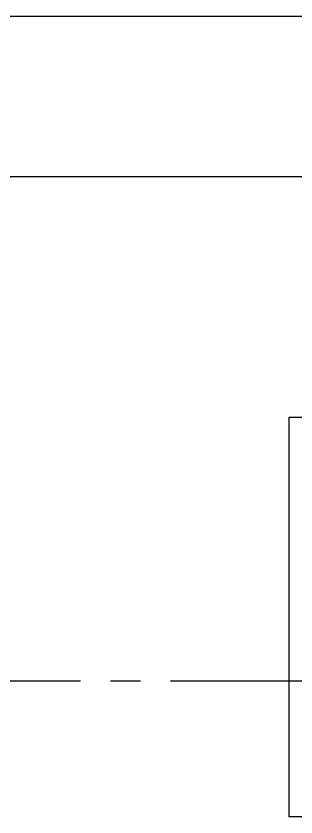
# Model space of a CAD drawing. Header units: millimetres. Extents: x 19989 to 114677, y -6335 to 49043.
# Drawn here: x 95744 to 96094, y 20143 to 21141 of the extents above; entities that cross this region are included whole.
import ezdxf

# ---------------------------------------------------------------- set-up
doc = ezdxf.new("R2010")
doc.units = ezdxf.units.MM
doc.header["$MEASUREMENT"] = 0
doc.linetypes.add('CENTER2', pattern=[1.125, 0.75, -0.125, 0.125, -0.125])
doc.layers.add('Edges', color=7, linetype='Continuous')

# ---------------------------------------------------------------- blocks, each defined once
blk = doc.blocks.new('industrial exhaust fan fr')
at = {"layer": 'Edges'}
for p, q in [((-25, 38), (25, 38)), ((-25, -12), (-25, 38)), ((25, -12), (-25, -12))]:
    blk.add_line(p, q, dxfattribs=at)

msp = doc.modelspace()

# ---------------------------------------------------------------- linework, layer by layer
at = {"linetype": 'CENTER2'}
for points in [[(94759.43, 21141.22), (97909.43, 21141.22)], [(94759.43, 21141.22), (97909.43, 21141.22)], [(94759.43, 20941.22), (97909.43, 20941.22)], [(94759.43, 20941.22), (98409.43, 20941.22)]]:
    msp.add_lwpolyline(points, dxfattribs=at)
at = {"color": 116, "linetype": 'CENTER2', "ltscale": 300, "true_color": 0x136734}
msp.add_lwpolyline([(96162.13, 20312.1), (94792.45, 20312.1), (94502.07, 20745.08), (93601.99, 20745.08)], dxfattribs=at)

# ---------------------------------------------------------------- block references
at = {"xscale": 9.968491631742845, "yscale": 9.968491631742845, "zscale": 9.968491631742845}
msp.add_blockref('industrial exhaust fan fr', (96334.43, 20262.42), dxfattribs=at)

doc.saveas('drawing.dxf')
